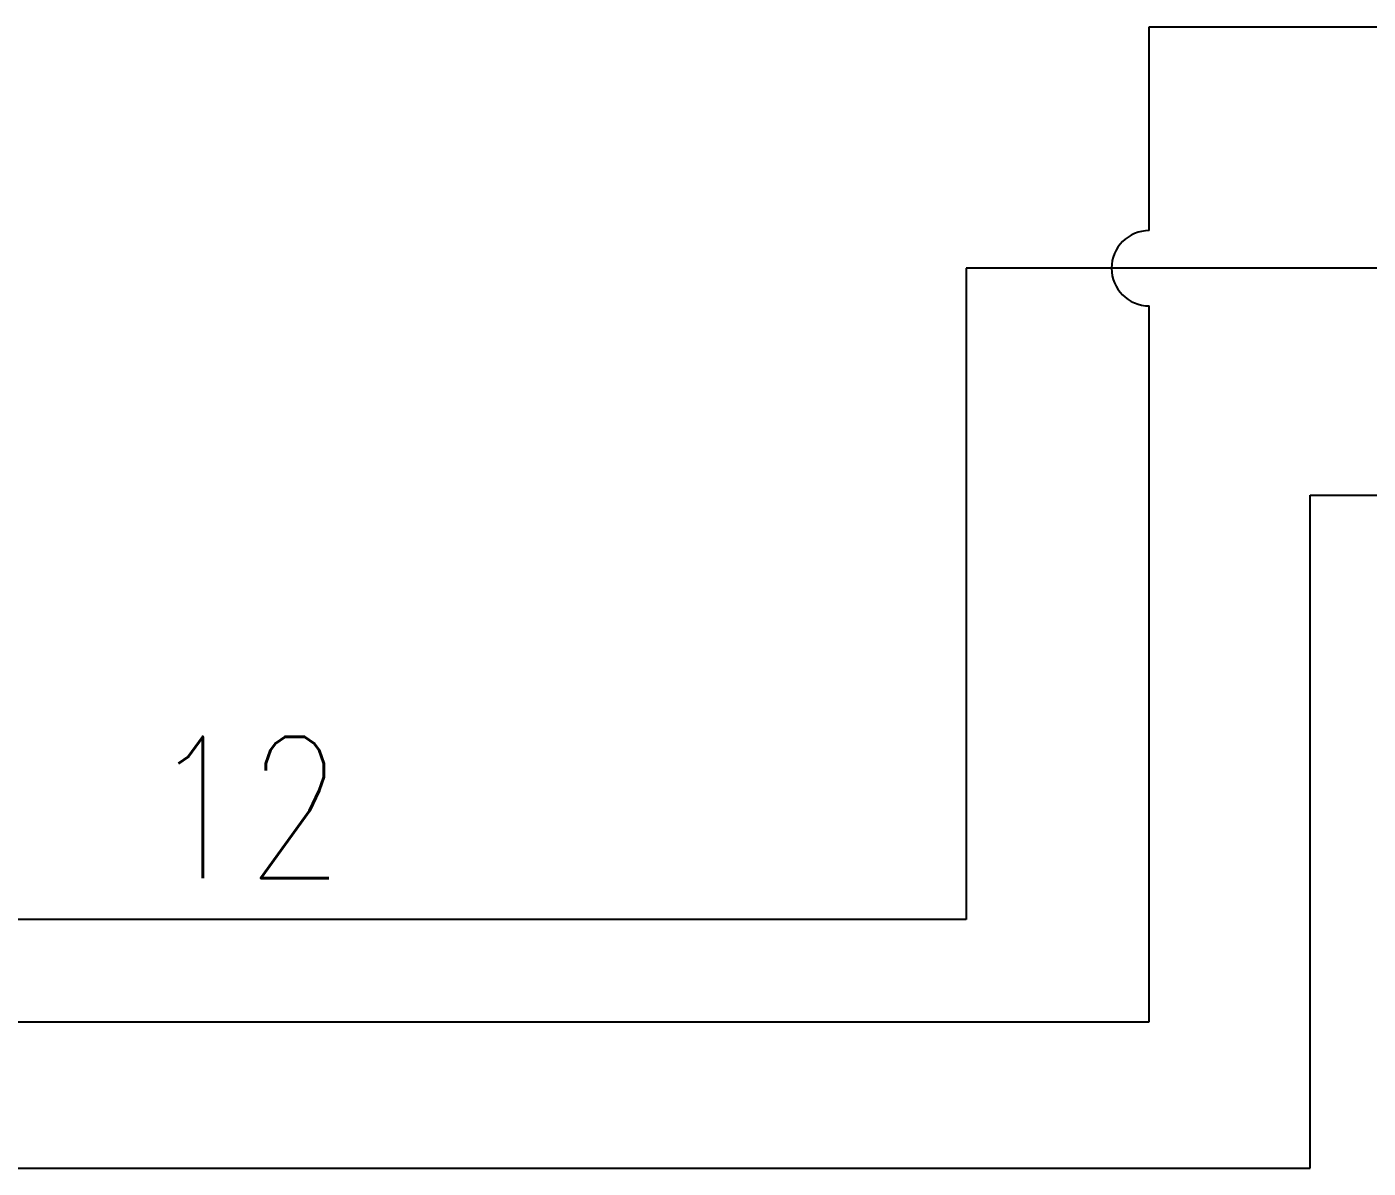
# Model space of a CAD drawing. Header units: inches. Extents: x 15 to 148, y 10 to 111.
# Drawn here: x 130.382 to 132.161, y 102.78 to 104.295 of the extents above; entities that cross this region are included whole.
import ezdxf
from ezdxf.enums import TextEntityAlignment as Align

# ---------------------------------------------------------------- set-up
doc = ezdxf.new("R2010")
doc.units = ezdxf.units.IN
doc.header["$MEASUREMENT"] = 0
doc.layers.add('BLK_12AWG', color=7, linetype='Continuous')
doc.layers.add('WIREFIXED', color=160, linetype='Continuous')
doc.styles.add('WD', font='romans.shx')

# ---------------------------------------------------------------- blocks, each defined once
blk = doc.blocks.new('WD_WNV')
at = {"style": 'WD', "flags": 1}
for tag, p in [('W01USER', (-0.0625, 0.0938)), ('W02USER', (-0.0625, 0.0859)), ('W03USER', (-0.0625, 0.0781)), ('W04USER', (-0.0625, 0.0703)), ('W05USER', (-0.0625, 0.0625)), ('W06USER', (-0.0625, 0.0547)), ('W07USER', (-0.0625, 0.0469)), ('W08USER', (-0.0625, 0.0391)), ('W09USER', (-0.0625, 0.0312)), ('W10USER', (-0.0625, 0.0234))]:
    blk.add_attdef(tag, text='', height=0.005, dxfattribs=at).set_placement(p, align=Align.CENTER)
at = {"linetype": 'Continuous', "style": 'WD', "width": 0.8}
blk.add_attdef('WIRENO', text='', height=0.125, dxfattribs=at).set_placement((-0.05, 0), align=Align.MIDDLE_RIGHT)

msp = doc.modelspace()

# ---------------------------------------------------------------- linework, layer by layer
at = {"layer": 'BLK_12AWG'}
for p, q in [((131.8708, 104.0244), (131.8708, 104.2947)), ((131.8708, 104.2947), (134.1437, 104.2947)), ((134.1534, 103.9744), (131.6279, 103.9744)), ((131.6279, 103.9744), (131.6279, 103.1104)), ((131.8708, 102.9745), (131.8708, 103.9244)), ((132.0844, 102.7803), (132.0844, 103.6735)), ((132.0844, 103.6735), (134.1728, 103.6735)), ((131.6279, 103.1104), (129.6949, 103.1104)), ((129.5978, 102.9745), (131.8708, 102.9745)), ((129.3356, 102.7803), (132.0844, 102.7803))]:
    msp.add_line(p, q, dxfattribs=at)
msp.add_arc((131.8708, 103.9744), 0.05, 90, 270, dxfattribs=at)

# ---------------------------------------------------------------- block references
at = {"layer": 'WIREFIXED'}
ref = msp.add_blockref('WD_WNV', (131.2015, 103.4466), dxfattribs=dict(at, xscale=1.5, yscale=1.5, zscale=1.5))
ref.add_attrib('WIRENOF', '12', dxfattribs={"linetype": 'Continuous', "height": 0.1875, "style": 'WD', "width": 0.8}).set_placement((130.8017, 103.2591), align=Align.MIDDLE_RIGHT)

doc.saveas('drawing.dxf')
